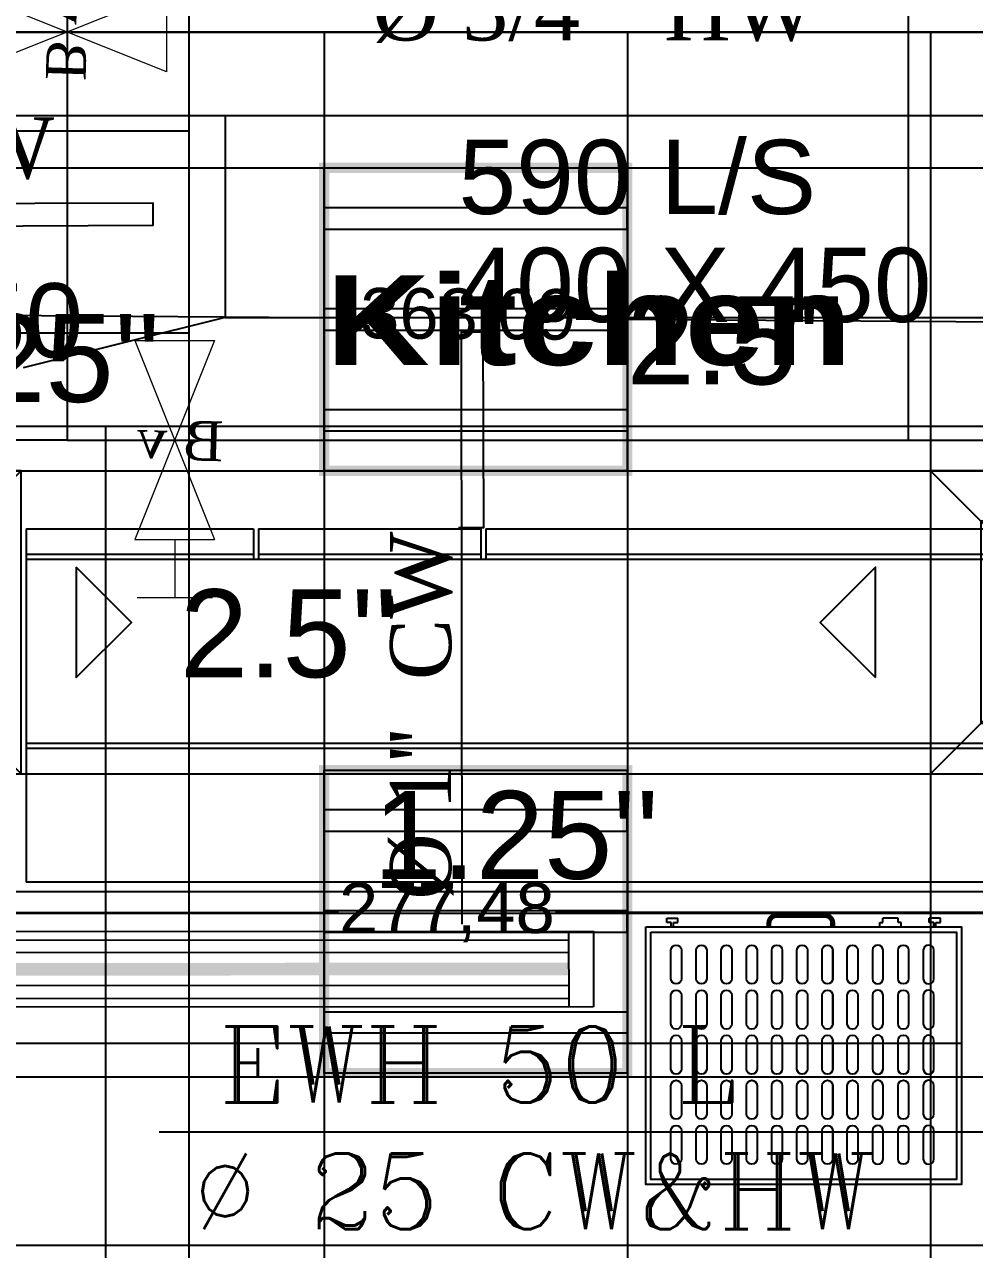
# Model space of a CAD drawing. Extents: x -2975 to 7327, y -1166 to 1029.
# Drawn here: x 542.6 to 730.7, y 339.5 to 582.1 of the extents above; entities that cross this region are included whole.
import ezdxf
from ezdxf import colors
from ezdxf.entities.mleader import LeaderData, LeaderLine
from ezdxf.math import Vec2, Vec3

# ---------------------------------------------------------------- set-up
doc = ezdxf.new("R2010")
doc.units = 0
doc.header["$PDMODE"] = 34
doc.linetypes.add('XR-Mince$0$Anchor Stor (Ground Floor Plan ) Xref$2$Retail Building ( Ground Floor ) Xref$0$HIDDEN', pattern=[0.375, 0.25, -0.125])
for name, color, linetype in [('-08-AC-SCD', 4, 'Continuous'), ('E-TEXT-LIGHTING', 7, 'Continuous'), ('M-EXHAUST', 1, 'Continuous'), ('M-FIRE FIGHTING-1.5 INCH', 1, 'Continuous'), ('M-FIRE FIGHTING-2 INCH', 1, 'Continuous'), ('M-HVAC-BLUE', 5, 'Continuous'), ('M-PLUMBING-HWS-0.75 INCH', 1, 'Continuous'), ('WOOD1', 8, 'Continuous'), ('XR-Mince$0$ceiling', 149, 'Continuous'), ('XR-Mince$0$ELEV-1', 249, 'Continuous'), ('XR-Mince$0$EQUIPMENT', 15, 'Continuous'), ('XR-Mince$0$EQUIPMENTS', 15, 'Continuous'), ('XR-Mince$0$fur dashed', 15, 'XR-Mince$0$Anchor Stor (Ground Floor Plan ) Xref$2$Retail Building ( Ground Floor ) Xref$0$HIDDEN'), ('XR-Mince$0$lighting unit', 4, 'Continuous'), ('XR-Mince$0$TAXT', 8, 'Continuous')]:
    doc.layers.add(name, color=color, linetype=linetype)
doc.layers.add('plumbing water supply', color=40, linetype='Continuous', lineweight=13)
doc.styles.add('ROMANC', font='romanc.shx')
doc.styles.get("Standard").update_dxf_attribs({"font": 'arial.ttf'})
doc.styles.add('Value frame$0$Standard', font='times.ttf')
doc.styles.add('XR-Mince$0$style3', font='')
doc.styles.get('XR-Mince$0$style3').set_extended_font_data('Arial Black')
doc.dimstyles.new('ISO-25', dxfattribs={"dimtxt": 10, "dimasz": 2.5, "dimexe": 1.25, "dimexo": 0.625, "dimtad": 0, "dimtxsty": 'Standard', "dimcen": 2.5, "dimadec": 0, "dimazin": 0, "dimtfac": 1, "dimtix": 1, "dimtmove": 0, "dimatfit": 3, "dimfxl": 1, "dimarcsym": 0})

# ---------------------------------------------------------------- blocks, each defined once
blk = doc.blocks.new('XR-Mince$0$fdgdg')
at = {"layer": 'XR-Mince$0$lighting unit', "color": 4, "const_width": 2}
blk.add_lwpolyline([(-29237.05, -40224.26), (-29177.05, -40224.26), (-29177.05, -40284.26), (-29237.05, -40284.26)], close=True, dxfattribs=at)
at = {"layer": 'XR-Mince$0$lighting unit', "color": 4}
for points in [[(-29237.05, -40224.26), (-29177.05, -40224.26), (-29177.05, -40284.26), (-29237.05, -40284.26)], [(-29177.05, -40232.15), (-29237.05, -40232.15), (-29237.05, -40236.38), (-29177.05, -40236.38)], [(-29177.05, -40252.15), (-29237.05, -40252.15), (-29237.05, -40256.38), (-29177.05, -40256.38)], [(-29177.05, -40276.38), (-29237.05, -40276.38), (-29237.05, -40272.15), (-29177.05, -40272.15)]]:
    blk.add_lwpolyline(points, close=True, dxfattribs=at)
blk = doc.blocks.new('XR-Mince$0$lighting')
at = {"layer": 'XR-Mince$0$lighting unit'}
for p in [(26269.27, 19686.51, 0), (26269.27, 19567.24, 0)]:
    blk.add_blockref('XR-Mince$0$fdgdg', p, dxfattribs=at)
blk = doc.blocks.new('XR-Mince$0$ceiling')
at = {"layer": 'XR-Mince$0$ceiling', "linetype": 'Continuous', "elevation": 0}
for points in [[(-8207.77, -15510.85), (-7667.77, -15510.85)], [(-7967.77, -15510.85), (-7967.77, -15837.75)], [(-7907.77, -15510.85), (-7907.77, -15837.75)], [(-7847.77, -15510.85), (-7847.77, -15837.75)]]:
    blk.add_lwpolyline(points, dxfattribs=at)
at = {"layer": 'XR-Mince$0$ceiling', "linetype": 'Continuous'}
for points in [[(-8207.77, -15537.75), (-7667.77, -15537.75)], [(-8207.77, -15597.75), (-7667.77, -15597.75)], [(-8207.77, -15657.75), (-7667.77, -15657.75)], [(-8207.77, -15717.75), (-7667.77, -15717.75)]]:
    blk.add_lwpolyline(points, dxfattribs=at)
blk = doc.blocks.new('XR-Mince$0$salamander')
for p, q in [((-294.5417, -9.189), (-294.5417, -9.1978)), ((-294.5329, -9.189), (-294.5417, -9.189)), ((-294.5329, -9.1801), (-294.5329, -9.189)), ((-294.5285, -9.1801), (-294.5285, -9.189)), ((-294.5285, -9.189), (-294.5197, -9.189)), ((-294.5197, -9.189), (-294.5197, -9.1978)), ((-294.1198, -9.1801), (-294.1198, -9.189)), ((-294.1198, -9.189), (-294.1139, -9.189)), ((-294.1139, -9.189), (-294.1139, -9.1978)), ((-294.0777, -9.189), (-294.0836, -9.189)), ((-294.0836, -9.189), (-294.0836, -9.1978)), ((-294.0777, -9.1801), (-294.0777, -9.189)), ((-294.0133, -9.189), (-294.0221, -9.189)), ((-294.0221, -9.189), (-294.0221, -9.1978)), ((-294.0133, -9.1801), (-294.0133, -9.189)), ((-294.0089, -9.1801), (-294.0089, -9.189)), ((-294.0089, -9.189), (-294, -9.189)), ((-294, -9.189), (-294, -9.1978)), ((-294.5417, -9.1978), (-294.5197, -9.1978)), ((-294.0836, -9.1978), (-294.1139, -9.1978)), ((-294, -9.1978), (-294.0221, -9.1978))]:
    blk.add_line(p, q)
at = {"ltscale": 0.2}
for points in [[(-294.5834, -9.1801), (-293.9584, -9.1801), (-293.9584, -8.6701), (-294.5834, -8.6701)], [(-294.5734, -9.1701), (-293.9684, -9.1701), (-293.9684, -8.6801), (-294.5734, -8.6801)]]:
    blk.add_lwpolyline(points, close=True, dxfattribs=at)
for points in [[(-294.5335, -8.777, 0.966507), (-294.5125, -8.777), (-294.5125, -8.7203, 0.966507), (-294.5335, -8.7203)], [(-294.4836, -8.777, 0.966507), (-294.4626, -8.777), (-294.4626, -8.7203, 0.966507), (-294.4836, -8.7203)], [(-294.4337, -8.777, 0.966507), (-294.4127, -8.777), (-294.4127, -8.7203, 0.966507), (-294.4337, -8.7203)], [(-294.3839, -8.777, 0.966507), (-294.3629, -8.777), (-294.3629, -8.7203, 0.966507), (-294.3839, -8.7203)], [(-294.334, -8.777, 0.966507), (-294.313, -8.777), (-294.313, -8.7203, 0.966507), (-294.334, -8.7203)], [(-294.2842, -8.777, 0.966507), (-294.2631, -8.777), (-294.2631, -8.7203, 0.966507), (-294.2842, -8.7203)], [(-294.2343, -8.777, 0.966507), (-294.2133, -8.777), (-294.2133, -8.7203, 0.966507), (-294.2343, -8.7203)], [(-294.1844, -8.777, 0.966507), (-294.1634, -8.777), (-294.1634, -8.7203, 0.966507), (-294.1844, -8.7203)], [(-294.1136, -8.777, -0.966507), (-294.1346, -8.777), (-294.1346, -8.7203, -0.966507), (-294.1136, -8.7203)], [(-294.0839, -8.777, 0.966507), (-294.0629, -8.777), (-294.0629, -8.7203, 0.966507), (-294.0839, -8.7203)], [(-294.013, -8.777, -0.966507), (-294.034, -8.777), (-294.034, -8.7203, -0.966507), (-294.013, -8.7203)], [(-294.5335, -8.8663, 0.966507), (-294.5125, -8.8663), (-294.5125, -8.8096, 0.966507), (-294.5335, -8.8096)], [(-294.4836, -8.8663, 0.966507), (-294.4626, -8.8663), (-294.4626, -8.8096, 0.966507), (-294.4836, -8.8096)], [(-294.4337, -8.8663, 0.966507), (-294.4127, -8.8663), (-294.4127, -8.8096, 0.966507), (-294.4337, -8.8096)], [(-294.3839, -8.8663, 0.966507), (-294.3629, -8.8663), (-294.3629, -8.8096, 0.966507), (-294.3839, -8.8096)], [(-294.334, -8.8663, 0.966507), (-294.313, -8.8663), (-294.313, -8.8096, 0.966507), (-294.334, -8.8096)], [(-294.2842, -8.8663, 0.966507), (-294.2631, -8.8663), (-294.2631, -8.8096, 0.966507), (-294.2842, -8.8096)], [(-294.2343, -8.8663, 0.966507), (-294.2133, -8.8663), (-294.2133, -8.8096, 0.966507), (-294.2343, -8.8096)], [(-294.1844, -8.8663, 0.966507), (-294.1634, -8.8663), (-294.1634, -8.8096, 0.966507), (-294.1844, -8.8096)], [(-294.1136, -8.8663, -0.966507), (-294.1346, -8.8663), (-294.1346, -8.8096, -0.966507), (-294.1136, -8.8096)], [(-294.0839, -8.8663, 0.966507), (-294.0629, -8.8663), (-294.0629, -8.8096, 0.966507), (-294.0839, -8.8096)], [(-294.013, -8.8663, -0.966507), (-294.034, -8.8663), (-294.034, -8.8096, -0.966507), (-294.013, -8.8096)], [(-294.5335, -8.9556, 0.966507), (-294.5125, -8.9556), (-294.5125, -8.8988, 0.966507), (-294.5335, -8.8988)], [(-294.4836, -8.9556, 0.966507), (-294.4626, -8.9556), (-294.4626, -8.8988, 0.966507), (-294.4836, -8.8988)], [(-294.4337, -8.9556, 0.966507), (-294.4127, -8.9556), (-294.4127, -8.8988, 0.966507), (-294.4337, -8.8988)], [(-294.3839, -8.9556, 0.966507), (-294.3629, -8.9556), (-294.3629, -8.8988, 0.966507), (-294.3839, -8.8988)], [(-294.334, -8.9556, 0.966507), (-294.313, -8.9556), (-294.313, -8.8988, 0.966507), (-294.334, -8.8988)], [(-294.2842, -8.9556, 0.966507), (-294.2631, -8.9556), (-294.2631, -8.8988, 0.966507), (-294.2842, -8.8988)], [(-294.2343, -8.9556, 0.966507), (-294.2133, -8.9556), (-294.2133, -8.8988, 0.966507), (-294.2343, -8.8988)], [(-294.1844, -8.9556, 0.966507), (-294.1634, -8.9556), (-294.1634, -8.8988, 0.966507), (-294.1844, -8.8988)], [(-294.1136, -8.9556, -0.966507), (-294.1346, -8.9556), (-294.1346, -8.8988, -0.966507), (-294.1136, -8.8988)], [(-294.0839, -8.9556, 0.966507), (-294.0629, -8.9556), (-294.0629, -8.8988, 0.966507), (-294.0839, -8.8988)], [(-294.013, -8.9556, -0.966507), (-294.034, -8.9556), (-294.034, -8.8988, -0.966507), (-294.013, -8.8988)], [(-294.5335, -9.0449, 0.966507), (-294.5125, -9.0449), (-294.5125, -8.9881, 0.966507), (-294.5335, -8.9881)], [(-294.4836, -9.0449, 0.966507), (-294.4626, -9.0449), (-294.4626, -8.9881, 0.966507), (-294.4836, -8.9881)], [(-294.4337, -9.0449, 0.966507), (-294.4127, -9.0449), (-294.4127, -8.9881, 0.966507), (-294.4337, -8.9881)], [(-294.3839, -9.0449, 0.966507), (-294.3629, -9.0449), (-294.3629, -8.9881, 0.966507), (-294.3839, -8.9881)], [(-294.334, -9.0449, 0.966507), (-294.313, -9.0449), (-294.313, -8.9881, 0.966507), (-294.334, -8.9881)], [(-294.2842, -9.0449, 0.966507), (-294.2631, -9.0449), (-294.2631, -8.9881, 0.966507), (-294.2842, -8.9881)], [(-294.2343, -9.0449, 0.966507), (-294.2133, -9.0449), (-294.2133, -8.9881, 0.966507), (-294.2343, -8.9881)], [(-294.1844, -9.0449, 0.966507), (-294.1634, -9.0449), (-294.1634, -8.9881, 0.966507), (-294.1844, -8.9881)], [(-294.1136, -9.0449, -0.966507), (-294.1346, -9.0449), (-294.1346, -8.9881, -0.966507), (-294.1136, -8.9881)], [(-294.0839, -9.0449, 0.966507), (-294.0629, -9.0449), (-294.0629, -8.9881, 0.966507), (-294.0839, -8.9881)], [(-294.013, -9.0449, -0.966507), (-294.034, -9.0449), (-294.034, -8.9881, -0.966507), (-294.013, -8.9881)], [(-294.5335, -9.1341, 0.966507), (-294.5125, -9.1341), (-294.5125, -9.0774, 0.966507), (-294.5335, -9.0774)], [(-294.4836, -9.1341, 0.966507), (-294.4626, -9.1341), (-294.4626, -9.0774, 0.966507), (-294.4836, -9.0774)], [(-294.4337, -9.1341, 0.966507), (-294.4127, -9.1341), (-294.4127, -9.0774, 0.966507), (-294.4337, -9.0774)], [(-294.3839, -9.1341, 0.966507), (-294.3629, -9.1341), (-294.3629, -9.0774, 0.966507), (-294.3839, -9.0774)], [(-294.334, -9.1341, 0.966507), (-294.313, -9.1341), (-294.313, -9.0774, 0.966507), (-294.334, -9.0774)], [(-294.2842, -9.1341, 0.966507), (-294.2631, -9.1341), (-294.2631, -9.0774, 0.966507), (-294.2842, -9.0774)], [(-294.2343, -9.1341, 0.966507), (-294.2133, -9.1341), (-294.2133, -9.0774, 0.966507), (-294.2343, -9.0774)], [(-294.1844, -9.1341, 0.966507), (-294.1634, -9.1341), (-294.1634, -9.0774, 0.966507), (-294.1844, -9.0774)], [(-294.1136, -9.1341, -0.966507), (-294.1346, -9.1341), (-294.1346, -9.0774, -0.966507), (-294.1136, -9.0774)], [(-294.0839, -9.1341, 0.966507), (-294.0629, -9.1341), (-294.0629, -9.0774, 0.966507), (-294.0839, -9.0774)], [(-294.013, -9.1341, -0.966507), (-294.034, -9.1341), (-294.034, -9.0774, -0.966507), (-294.013, -9.0774)]]:
    blk.add_lwpolyline(points, format="xyb", close=True)
at = {"const_width": 0.01}
blk.add_lwpolyline([(-294.3394, -9.1801), (-294.3394, -9.1879, 0.414214), (-294.3244, -9.2029), (-294.2283, -9.2029, 0.414214), (-294.2133, -9.1879), (-294.2133, -9.1801)], format="xyb", dxfattribs=at)
blk = doc.blocks.new('XR-Mince$0$qwjokwq')
for p, q in [((287406.9, 97914.6, 0), (287856.9, 97914.6, 0)), ((287406.9, 97914.6, 0), (287406.9, 97214.6, 0)), ((287856.9, 97914.6, 0), (287856.9, 97854.6, 0)), ((287866.9, 97914.6, 0), (288306.9, 97914.6, 0)), ((287866.9, 97914.6, 0), (287866.9, 97854.6, 0)), ((288306.9, 97914.6, 0), (288306.9, 97854.6, 0)), ((288316.9, 97914.6, 0), (289406.9, 97914.6, 0)), ((288316.9, 97914.6, 0), (288316.9, 97854.6, 0)), ((289406.9, 97914.6, 0), (289406.9, 97214.6, 0)), ((287406.9, 97864.6, 0), (287856.9, 97864.6, 0)), ((287866.9, 97864.6, 0), (288306.9, 97864.6, 0)), ((288316.9, 97864.6, 0), (289406.9, 97864.6, 0)), ((287406.9, 97854.6, 0), (289406.9, 97854.6, 0)), ((289406.9, 97489.6, 0), (287406.9, 97489.6, 0)), ((289406.9, 97479.6, 0), (287406.9, 97479.6, 0)), ((289406.9, 97214.6, 0), (287406.9, 97214.6, 0))]:
    blk.add_line(p, q)
blk = doc.blocks.new('XR-Mince$0$GRAH60')
for p, q in [((1609.4084, 1028.97), (1609.4084, 1029.12)), ((1609.4084, 1029.12), (1610.9324, 1029.12)), ((1609.4574, 1029.12), (1609.4574, 1028.97)), ((1610.8835, 1029.12), (1610.8835, 1028.97)), ((1610.9324, 1029.12), (1610.9324, 1028.97)), ((1609.4574, 1029.1027), (1610.8835, 1029.1027)), ((1610.8835, 1029.0778), (1609.4574, 1029.0778)), ((1610.8835, 1029.0122), (1609.4574, 1029.0122)), ((1609.4574, 1028.9873), (1610.8835, 1028.9873)), ((1610.9324, 1028.97), (1609.4084, 1028.97))]:
    blk.add_line(p, q)
at = {"const_width": 0.025}
blk.add_lwpolyline([(1610.8835, 1029.045), (1609.4574, 1029.045)], dxfattribs=at)
blk = doc.blocks.new('XR-Mince$0$lslslslsls')
at = {"layer": 'XR-Mince$0$EQUIPMENT'}
for p, q in [((300779.5, 97154.5), (296773, 97154.5)), ((300635.1, 96854.5), (296773, 96854.5)), ((300779.5, 96454.5), (296773, 96454.5))]:
    blk.add_line(p, q, dxfattribs=at)
at = {"layer": 'XR-Mince$0$EQUIPMENT', "xscale": 1000.000000000002, "yscale": 1000.000000000002, "zscale": 1000.000000000002, "rotation": 0.04549817409505785}
blk.add_blockref('XR-Mince$0$GRAH60', (-1310206.5, -933321.9, 0), dxfattribs=at)
blk = doc.blocks.new('XR-Mince$0$Equipment')
at = {"layer": 'XR-Mince$0$EQUIPMENTS', "linetype": 'ByBlock'}
for p, q in [((542.93, 482.19, 0), (542.93, 412.19, 0)), ((742.93, 439.69, 0), (542.93, 439.69, 0)), ((742.93, 438.69, 0), (542.93, 438.69, 0)), ((742.36, 410.28), (341.71, 410.28)), ((742.93, 412.19, 0), (542.93, 412.19, 0)), ((669.76, 405.1, 0), (671.96, 405.1, 0)), ((669.76, 404.22, 0), (669.76, 405.1, 0)), ((670.64, 404.22, 0), (669.76, 404.22, 0)), ((670.64, 403.33, 0), (670.64, 404.22, 0)), ((671.08, 403.33, 0), (671.08, 404.22, 0)), ((671.08, 404.22, 0), (671.96, 404.22, 0)), ((671.96, 404.22, 0), (671.96, 405.1, 0)), ((711.95, 404.22, 0), (712.54, 404.22, 0)), ((711.95, 403.33, 0), (711.95, 404.22, 0)), ((715.58, 405.1, 0), (712.54, 405.1, 0)), ((712.54, 404.22, 0), (712.54, 405.1, 0)), ((715.58, 404.22, 0), (715.58, 405.1, 0)), ((716.17, 404.22, 0), (715.58, 404.22, 0)), ((716.17, 403.33, 0), (716.17, 404.22, 0)), ((721.72, 404.22, 0), (721.72, 405.1, 0)), ((723.93, 405.1, 0), (721.72, 405.1, 0)), ((722.61, 404.22, 0), (721.72, 404.22, 0)), ((722.61, 403.33, 0), (722.61, 404.22, 0)), ((723.05, 404.22, 0), (723.93, 404.22, 0)), ((723.05, 403.33, 0), (723.05, 404.22, 0)), ((723.93, 404.22, 0), (723.93, 405.1, 0)), ((727.91, 380.28), (341.71, 380.28)), ((742.36, 340.28), (341.71, 340.28))]:
    blk.add_line(p, q, dxfattribs=at)
at = {"layer": 'XR-Mince$0$EQUIPMENTS', "linetype": 'ByBlock', "elevation": 0}
for points in [[(342.16, 705.6), (922.71, 705.6), (922.71, 580.57), (342.16, 580.57)], [(665.59, 403.33), (728.09, 403.33), (728.09, 352.33), (665.59, 352.33)], [(666.59, 402.33), (727.09, 402.33), (727.09, 353.33), (666.59, 353.33)]]:
    blk.add_lwpolyline(points, close=True, dxfattribs=at)
at = {"layer": 'XR-Mince$0$EQUIPMENTS', "linetype": 'ByBlock'}
blk.add_lwpolyline([(689.99, 403.33), (689.99, 404.11, -0.414214), (691.49, 405.61), (701.1, 405.61, -0.414214), (702.6, 404.11), (702.6, 403.33)], format="xyb", dxfattribs=at)
for points in [[(670.59, 398.73, -0.966507), (672.69, 398.73), (672.69, 393.06, -0.966507), (670.59, 393.06)], [(675.57, 398.73, -0.966507), (677.67, 398.73), (677.67, 393.06, -0.966507), (675.57, 393.06)], [(680.56, 398.73, -0.966507), (682.66, 398.73), (682.66, 393.06, -0.966507), (680.56, 393.06)], [(685.54, 398.73, -0.966507), (687.65, 398.73), (687.65, 393.06, -0.966507), (685.54, 393.06)], [(690.53, 398.73, -0.966507), (692.63, 398.73), (692.63, 393.06, -0.966507), (690.53, 393.06)], [(695.52, 398.73, -0.966507), (697.62, 398.73), (697.62, 393.06, -0.966507), (695.52, 393.06)], [(700.5, 398.73, -0.966507), (702.61, 398.73), (702.61, 393.06, -0.966507), (700.5, 393.06)], [(705.49, 398.73, -0.966507), (707.59, 398.73), (707.59, 393.06, -0.966507), (705.49, 393.06)], [(712.58, 398.73, 0.966507), (710.48, 398.73), (710.48, 393.06, 0.966507), (712.58, 393.06)], [(715.54, 398.73, -0.966507), (717.64, 398.73), (717.64, 393.06, -0.966507), (715.54, 393.06)], [(722.63, 398.73, 0.966507), (720.53, 398.73), (720.53, 393.06, 0.966507), (722.63, 393.06)], [(670.59, 389.81, -0.966507), (672.69, 389.81), (672.69, 384.13, -0.966507), (670.59, 384.13)], [(675.57, 389.81, -0.966507), (677.67, 389.81), (677.67, 384.13, -0.966507), (675.57, 384.13)], [(680.56, 389.81, -0.966507), (682.66, 389.81), (682.66, 384.13, -0.966507), (680.56, 384.13)], [(685.54, 389.81, -0.966507), (687.65, 389.81), (687.65, 384.13, -0.966507), (685.54, 384.13)], [(690.53, 389.81, -0.966507), (692.63, 389.81), (692.63, 384.13, -0.966507), (690.53, 384.13)], [(695.52, 389.81, -0.966507), (697.62, 389.81), (697.62, 384.13, -0.966507), (695.52, 384.13)], [(700.5, 389.81, -0.966507), (702.61, 389.81), (702.61, 384.13, -0.966507), (700.5, 384.13)], [(705.49, 389.81, -0.966507), (707.59, 389.81), (707.59, 384.13, -0.966507), (705.49, 384.13)], [(712.58, 389.81, 0.966507), (710.48, 389.81), (710.48, 384.13, 0.966507), (712.58, 384.13)], [(715.54, 389.81, -0.966507), (717.64, 389.81), (717.64, 384.13, -0.966507), (715.54, 384.13)], [(722.63, 389.81, 0.966507), (720.53, 389.81), (720.53, 384.13, 0.966507), (722.63, 384.13)], [(670.59, 380.88, -0.966507), (672.69, 380.88), (672.69, 375.21, -0.966507), (670.59, 375.21)], [(675.57, 380.88, -0.966507), (677.67, 380.88), (677.67, 375.21, -0.966507), (675.57, 375.21)], [(680.56, 380.88, -0.966507), (682.66, 380.88), (682.66, 375.21, -0.966507), (680.56, 375.21)], [(685.54, 380.88, -0.966507), (687.65, 380.88), (687.65, 375.21, -0.966507), (685.54, 375.21)], [(690.53, 380.88, -0.966507), (692.63, 380.88), (692.63, 375.21, -0.966507), (690.53, 375.21)], [(695.52, 380.88, -0.966507), (697.62, 380.88), (697.62, 375.21, -0.966507), (695.52, 375.21)], [(700.5, 380.88, -0.966507), (702.61, 380.88), (702.61, 375.21, -0.966507), (700.5, 375.21)], [(705.49, 380.88, -0.966507), (707.59, 380.88), (707.59, 375.21, -0.966507), (705.49, 375.21)], [(712.58, 380.88, 0.966507), (710.48, 380.88), (710.48, 375.21, 0.966507), (712.58, 375.21)], [(715.54, 380.88, -0.966507), (717.64, 380.88), (717.64, 375.21, -0.966507), (715.54, 375.21)], [(722.63, 380.88, 0.966507), (720.53, 380.88), (720.53, 375.21, 0.966507), (722.63, 375.21)], [(670.59, 371.95, -0.966507), (672.69, 371.95), (672.69, 366.28, -0.966507), (670.59, 366.28)], [(675.57, 371.95, -0.966507), (677.67, 371.95), (677.67, 366.28, -0.966507), (675.57, 366.28)], [(680.56, 371.95, -0.966507), (682.66, 371.95), (682.66, 366.28, -0.966507), (680.56, 366.28)], [(685.54, 371.95, -0.966507), (687.65, 371.95), (687.65, 366.28, -0.966507), (685.54, 366.28)], [(690.53, 371.95, -0.966507), (692.63, 371.95), (692.63, 366.28, -0.966507), (690.53, 366.28)], [(695.52, 371.95, -0.966507), (697.62, 371.95), (697.62, 366.28, -0.966507), (695.52, 366.28)], [(700.5, 371.95, -0.966507), (702.61, 371.95), (702.61, 366.28, -0.966507), (700.5, 366.28)], [(705.49, 371.95, -0.966507), (707.59, 371.95), (707.59, 366.28, -0.966507), (705.49, 366.28)], [(712.58, 371.95, 0.966507), (710.48, 371.95), (710.48, 366.28, 0.966507), (712.58, 366.28)], [(715.54, 371.95, -0.966507), (717.64, 371.95), (717.64, 366.28, -0.966507), (715.54, 366.28)], [(722.63, 371.95, 0.966507), (720.53, 371.95), (720.53, 366.28, 0.966507), (722.63, 366.28)], [(670.59, 363.02, -0.966507), (672.69, 363.02), (672.69, 357.35, -0.966507), (670.59, 357.35)], [(675.57, 363.02, -0.966507), (677.67, 363.02), (677.67, 357.35, -0.966507), (675.57, 357.35)], [(680.56, 363.02, -0.966507), (682.66, 363.02), (682.66, 357.35, -0.966507), (680.56, 357.35)], [(685.54, 363.02, -0.966507), (687.65, 363.02), (687.65, 357.35, -0.966507), (685.54, 357.35)], [(690.53, 363.02, -0.966507), (692.63, 363.02), (692.63, 357.35, -0.966507), (690.53, 357.35)], [(695.52, 363.02, -0.966507), (697.62, 363.02), (697.62, 357.35, -0.966507), (695.52, 357.35)], [(700.5, 363.02, -0.966507), (702.61, 363.02), (702.61, 357.35, -0.966507), (700.5, 357.35)], [(705.49, 363.02, -0.966507), (707.59, 363.02), (707.59, 357.35, -0.966507), (705.49, 357.35)], [(712.58, 363.02, 0.966507), (710.48, 363.02), (710.48, 357.35, 0.966507), (712.58, 357.35)], [(715.54, 363.02, -0.966507), (717.64, 363.02), (717.64, 357.35, -0.966507), (715.54, 357.35)], [(722.63, 363.02, 0.966507), (720.53, 363.02), (720.53, 357.35, 0.966507), (722.63, 357.35)]]:
    blk.add_lwpolyline(points, format="xyb", close=True, dxfattribs=at)
at = {"layer": 'XR-Mince$0$EQUIPMENTS', "linetype": 'ByBlock', "xscale": 0.1, "yscale": 0.1, "zscale": 0.1}
for name, p in [('XR-Mince$0$qwjokwq', (-28197.76, -9309.27)), ('XR-Mince$0$lslslslsls', (-29335.59, -9305.17))]:
    blk.add_blockref(name, p, dxfattribs=at)
at = {"layer": 'XR-Mince$0$EQUIPMENTS', "linetype": 'ByBlock'}
for name, p, xscale, yscale, zscale, rotation in [('XR-Mince$0$salamander', (30123.93, -514.68, 0), -100, 100, 100, 180), ('XR-Mince$0$GRAH60', (-160356.24, -102637.36, 0), 100.0000000000002, 100.0000000000002, 100.0000000000002, 0.04549817409505785)]:
    blk.add_blockref(name, p, dxfattribs=dict(at, xscale=xscale, yscale=yscale, zscale=zscale, rotation=rotation))
blk = doc.blocks.new('XR-Mince')
at = {"layer": 'XR-Mince$0$lighting unit', "linetype": 'Continuous'}
blk.add_blockref('XR-Mince$0$lighting', (3569.73, 21091.42), dxfattribs=at)
at = {"layer": 'XR-Mince$0$ELEV-1', "style": 'XR-Mince$0$style3'}
blk.add_text('Kitchen', height=17.752, dxfattribs=at).set_placement((602.33, 514.62))
at = {"layer": 'XR-Mince$0$ceiling', "linetype": 'Continuous'}
blk.add_blockref('XR-Mince$0$ceiling', (8569.73, 16091.42), dxfattribs=at)
at = {"layer": 'XR-Mince$0$fur dashed'}
for p, q in [((542.93, 482.19, 0), (587.93, 482.19, 0)), ((587.93, 482.19, 0), (587.93, 476.19, 0)), ((588.93, 482.19, 0), (632.93, 482.19, 0)), ((588.93, 482.19, 0), (588.93, 476.19, 0)), ((632.93, 482.19, 0), (632.93, 476.19, 0)), ((633.93, 482.19, 0), (742.93, 482.19, 0)), ((633.93, 482.19, 0), (633.93, 476.19, 0)), ((542.93, 477.19, 0), (587.93, 477.19, 0)), ((542.93, 476.19, 0), (742.93, 476.19, 0)), ((588.93, 477.19, 0), (632.93, 477.19, 0)), ((633.93, 477.19, 0), (742.93, 477.19, 0))]:
    blk.add_line(p, q, dxfattribs=at)
at = {"layer": 'XR-Mince$0$TAXT'}
blk.add_blockref('XR-Mince$0$Equipment', (0, 0), dxfattribs=at)
blk = doc.blocks.new('DFGDFGD')
at = {"color": 4}
for p, q in [((1227.2364, -213.1888), (1226.9364, -212.8888)), ((1227.2364, -212.8888), (1226.9364, -213.1888)), ((1226.9364, -212.8888), (1227.2364, -212.8888)), ((1226.9364, -213.1888), (1226.9364, -212.8888)), ((1227.2364, -212.8888), (1227.2364, -213.1888)), ((1227.1865, -212.9387), (1226.9863, -212.9387)), ((1226.9863, -212.9387), (1226.9863, -213.1389)), ((1227.1865, -212.9387), (1227.1865, -213.1389)), ((1227.1366, -212.9886), (1227.0363, -212.9886)), ((1227.0363, -212.9886), (1227.0363, -213.089)), ((1227.1366, -212.9886), (1227.1366, -213.089)), ((1227.1366, -213.089), (1227.0363, -213.089)), ((1227.1865, -213.1389), (1226.9863, -213.1389)), ((1227.2364, -213.1888), (1226.9364, -213.1888))]:
    blk.add_line(p, q, dxfattribs=at)
for points in [[(1227.141, -212.8343), (1227.0319, -212.8343), (1227.0864, -212.7797), (1227.141, -212.8343)], [(1226.8819, -212.9843), (1226.8819, -213.0933), (1226.8273, -213.0388), (1226.8819, -212.9843)], [(1227.291, -213.0933), (1227.291, -212.9843), (1227.3455, -213.0388), (1227.291, -213.0933)], [(1227.0319, -213.2433), (1227.141, -213.2433), (1227.0864, -213.2979), (1227.0319, -213.2433)]]:
    blk.add_lwpolyline(points, dxfattribs=at)
blk = doc.blocks.new('control valve')
at = {"color": 32, "true_color": 0xcd6928}
for p, q in [((328.3399, 11.3625), (328.3399, 11.49)), ((328.4382, 11.3587), (328.4382, 11.4937)), ((328.7757, 11.4937), (328.4382, 11.3587)), ((328.7757, 11.3587), (328.4382, 11.4937)), ((328.7757, 11.3587), (328.7757, 11.4937)), ((328.4382, 11.4262), (328.3399, 11.4262))]:
    blk.add_line(p, q, dxfattribs=at)
at = {"color": 32, "true_color": 0xcd6928, "style": 'Value frame$0$Standard'}
for s, p in [('B', (328.5708, 11.5072)), ('v', (328.5753, 11.4121))]:
    blk.add_text(s, height=0.0675, rotation=271.8111, dxfattribs=at).set_placement(p)
blk = doc.blocks.new('*D95')
at = {"layer": 'Defpoints', "color": 0, "transparency": 16777216}
for p in [(487.5, 406.19), (487.5, 406.01), (764.98, 406.01)]:
    blk.add_point(p, dxfattribs=at)
at = {"layer": 'M-FIRE FIGHTING-2 INCH', "color": 0, "lineweight": -2, "transparency": 16777216}
for p, q in [((487.5, 406.63), (487.5, 407.44)), ((490, 406.19), (604.76, 406.19)), ((762.48, 406.19), (647.72, 406.19)), ((764.98, 406.63), (764.98, 407.44))]:
    blk.add_line(p, q, dxfattribs=at)
at = {"layer": 'M-FIRE FIGHTING-2 INCH', "color": 0, "transparency": 16777216}
for points in [[(490, 406.6), (490, 405.77), (487.5, 406.19)], [(762.48, 406.6), (762.48, 405.77), (764.98, 406.19)]]:
    blk.add_solid(points, dxfattribs=at)
at = {"layer": 'M-FIRE FIGHTING-2 INCH', "color": 0, "transparency": 16777216, "insert": (626.24, 406.19), "char_height": 10, "attachment_point": 5}
blk.add_mtext('277,48', dxfattribs=at)
blk = doc.blocks.new('*D97')
at = {"layer": 'Defpoints', "color": 0, "transparency": 16777216}
for p in [(448.9, 527.11), (448.89, 525.09), (811.98, 524.61, 0)]:
    blk.add_point(p, dxfattribs=at)
at = {"layer": 'M-FIRE FIGHTING-2 INCH', "color": 0, "lineweight": -2, "transparency": 16777216}
for p, q in [((448.9, 526.49), (448.88, 523.84)), ((451.39, 525.08), (609.04, 523.99)), ((809.47, 522.61), (651.82, 523.7)), ((811.98, 523.99), (811.96, 521.34))]:
    blk.add_line(p, q, dxfattribs=at)
at = {"layer": 'M-FIRE FIGHTING-2 INCH', "color": 0, "transparency": 16777216}
for points in [[(451.39, 525.49), (451.39, 524.66), (448.89, 525.09)], [(809.47, 523.03), (809.47, 522.19), (811.97, 522.59)]]:
    blk.add_solid(points, dxfattribs=at)
at = {"layer": 'M-FIRE FIGHTING-2 INCH', "color": 0, "transparency": 16777216, "insert": (630.43, 523.84), "char_height": 10, "attachment_point": 5, "rotation": 359.6055}
blk.add_mtext('363,09', dxfattribs=at)
blk = doc.blocks.new('*D136')
at = {"layer": 'Defpoints', "color": 0, "transparency": 16777216}
for p in [(754.77, 406.78), (762.48, 405.77), (719.62, 79.18)]:
    blk.add_point(p, dxfattribs=at)
at = {"layer": 'M-FIRE FIGHTING-2 INCH', "color": 0, "lineweight": -2, "transparency": 16777216}
for p, q in [((761.86, 405.85), (753.53, 406.95)), ((754.44, 404.3), (736.12, 264.69)), ((712.23, 82.67), (730.55, 222.28)), ((719, 79.26), (710.67, 80.35))]:
    blk.add_line(p, q, dxfattribs=at)
at = {"layer": 'M-FIRE FIGHTING-2 INCH', "color": 0, "transparency": 16777216}
for points in [[(754.03, 404.36), (754.85, 404.25), (754.77, 406.78)], [(711.82, 82.72), (712.65, 82.62), (711.91, 80.19)]]:
    blk.add_solid(points, dxfattribs=at)
at = {"layer": 'M-FIRE FIGHTING-2 INCH', "color": 0, "transparency": 16777216, "insert": (733.34, 243.49), "char_height": 10, "attachment_point": 5, "rotation": 82.5241}
blk.add_mtext('329,39', dxfattribs=at)

msp = doc.modelspace()

# ---------------------------------------------------------------- block references
at = {"layer": 'E-TEXT-LIGHTING'}
msp.add_blockref('XR-Mince', (0, 0), dxfattribs=at)

# ---------------------------------------------------------------- next in the draw order: linework, layer by layer
at = {"layer": 'M-EXHAUST', "color": 1, "linetype": 'Continuous'}
msp.add_line((575.151, 699.447, 0), (575.151, -487.754, 0), dxfattribs=at)
at = {"layer": 'M-EXHAUST', "color": 1}
for p, q in [((510.151, 560.989), (575.151, 560.989, 0)), ((505.151, 520.989, 0), (575.151, 520.989, 0))]:
    msp.add_line(p, q, dxfattribs=at)
at = {"layer": 'M-FIRE FIGHTING-1.5 INCH'}
for p, q in [((1043.987, 502.458), (32.08, 502.458, 0)), ((558.667, 502.458), (558.667, -948.161)), ((1037.459, 406.009), (212.517, 406.009))]:
    msp.add_line(p, q, dxfattribs=at)
at = {"layer": 'M-HVAC-BLUE', "color": 3, "linetype": 'Continuous'}
for p, q in [((456.303, 564.061), (1135.039, 564.061)), ((582.339, 564.061), (582.339, 524.061)), ((582.339, 524.061), (542.339, 514.061)), ((582.339, 524.061), (1135.039, 524.061))]:
    msp.add_line(p, q, dxfattribs=at)
at = {"layer": 'M-PLUMBING-HWS-0.75 INCH', "color": 3, "linetype": 'Continuous'}
for p, q in [((717.56, 718.324), (717.56, 499.772)), ((551.063, 610.196), (551.063, 499.772)), ((551.063, 499.772), (0.72, 499.772)), ((551.063, 499.772), (998.946, 499.772))]:
    msp.add_line(p, q, dxfattribs=at)
at = {"layer": 'M-PLUMBING-HWS-0.75 INCH', "color": 30}
for points in [[(529.413, 547.144), (529.423, 542.114), (568.09, 542.306), (568.082, 546.673), (450.851, 546.328)], [(628.524, 482.461), (633.554, 482.461), (633.437, 521.129), (629.071, 521.129), (629.187, 403.898)]]:
    msp.add_lwpolyline(points, dxfattribs=at)
at = {"layer": 'WOOD1', "color": 8, "elevation": 0}
msp.add_lwpolyline([(342.155, 705.596), (922.711, 705.596), (922.711, 580.57), (342.155, 580.57)], close=True, dxfattribs=at)

# ---------------------------------------------------------------- next in the draw order: block references
at = {"layer": '-08-AC-SCD', "color": 3, "xscale": -200.0158607284392, "yscale": 200.0158607284392, "zscale": 200.0158607284392, "rotation": 270}
for p in [(43123.095, -244973.081, 0), (43363.09, -244973.081, 0)]:
    msp.add_blockref('DFGDFGD', p, dxfattribs=at)
at = {"layer": 'plumbing water supply', "color": 3, "yscale": 116.7705318251708, "zscale": 116.7705318251708}
for p, xscale, rotation in [((-37820.548, 1914.795), -116.7705318251706, 180.0000294500906), ((-761.844, -37871.84), -116.7705318251707, 270.0000294500906)]:
    msp.add_blockref('control valve', p, dxfattribs=dict(at, xscale=xscale, rotation=rotation))

# ---------------------------------------------------------------- next in the draw order: texts
at = {"layer": 'M-FIRE FIGHTING-1.5 INCH', "color": 2, "linetype": 'Continuous'}
for s, p in [("2.5''", (661.811, 510.792)), ("1.25''", (512.968, 507.301)), ("2.5''", (573.401, 452.782)), ("1.25''", (611.667, 412.861))]:
    msp.add_text(s, height=17.4111, dxfattribs=at).set_placement(p)
at = {"layer": 'M-HVAC-BLUE', "color": 3, "linetype": 'Continuous'}
for s, p in [('590 L/S', (628.531, 544.524)), ('400 X 450', (628.531, 523.138)), ('500 X 450', (460.608, 516.116))]:
    msp.add_text(s, height=14.7024, dxfattribs=at).set_placement(p)
at = {"layer": 'M-PLUMBING-HWS-0.75 INCH', "color": 30, "style": 'Value frame$0$Standard'}
for s, p in [('%%C 3/4"  HW', (611.491, 578.905)), ('%%C 1.25"  CW', (452.731, 551.595))]:
    msp.add_text(s, height=12.09657, dxfattribs=at).set_placement(p)
msp.add_text('%%C 1"  CW', height=12.0966, rotation=90, dxfattribs=at).set_placement((627.08, 408.712))
at = {"layer": 'plumbing water supply', "color": 40, "lineweight": 13, "style": 'ROMANC'}
for s, p in [('EWH 50 L', (581.106, 368.596, 51.596)), ('%%C 25 CW&HW', (575.906, 343.503, 51.596))]:
    msp.add_text(s, height=15, dxfattribs=at).set_placement(p)

# ---------------------------------------------------------------- next in the draw order: dimensions: what is measured, and where the dimension line sits
at = {"layer": 'M-FIRE FIGHTING-2 INCH', "color": 32, "true_color": 0xcd6928}
for p1, p2, distance, picture, middle in [((811.984, 524.614, 0), (448.904, 527.114), 2.021, '*D97', (630.43, 523.843)), ((719.622, 79.179), (762.478, 405.771), 7.78, '*D136', (733.337, 243.487))]:
    dim = msp.add_aligned_dim(p1=p1, p2=p2, distance=distance, dimstyle='ISO-25', dxfattribs=at)
    dim.commit()
    dim.dimension.update_dxf_attribs({"geometry": picture, "text_midpoint": middle})
dim = msp.add_linear_dim(base=(487.498, 406.188), p1=(764.978, 406.009), p2=(487.498, 406.009), dimstyle='ISO-25', dxfattribs=at)
dim.commit()
dim.dimension.update_dxf_attribs({"geometry": '*D95', "text_midpoint": (626.238, 406.188)})

# ---------------------------------------------------------------- next in the draw order: leaders
at = {"layer": 'plumbing water supply', "color": 40, "lineweight": 13}
ml = msp.add_multileader_mtext('Standard', dxfattribs=at)
ml.set_content('', color=40)
ml.set_leader_properties()
ml.build(insert=Vec2(0, 0))
ctx = ml.context
ctx.base_point, ctx.plane_origin = Vec3(565.316, 362.69, 51.596), Vec3(856.984, 190.208, 51.596)
ctx.text_align_type = 2
notes = []
notes.append((ctx, [(0, (1, 1, 0), (744.469, 362.69, 51.596), (-1, 0), 175.154, [(0, [(827.664, 234.588, 51.596)], 0, [])])]))
ctx.mtext.insert, ctx.mtext.alignment, ctx.mtext.flow_direction = Vec3(567.316, 364.69, 51.596), 3, 5
for ctx, leaders in notes:
    for number, flags, end, landing, length, lines in leaders:
        leader = LeaderData()
        leader.index, (leader.has_last_leader_line, leader.has_dogleg_vector, leader.attachment_direction) = number, flags
        leader.last_leader_point, leader.dogleg_vector, leader.dogleg_length = Vec3(end), Vec3(landing), length
        for number, points, colour, breaks in lines:
            line = LeaderLine()
            line.index, line.vertices, line.color, line.breaks = number, Vec3.list(points), colors.encode_raw_color(colour), breaks
            leader.lines.append(line)
        ctx.leaders.append(leader)

doc.saveas('drawing.dxf')
